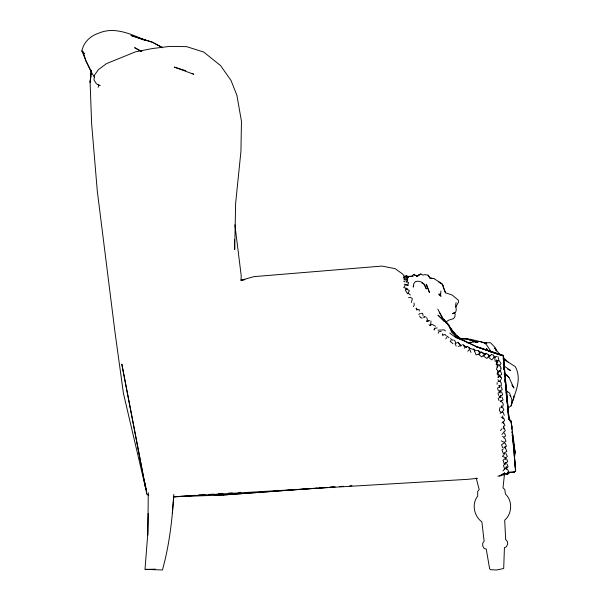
<?xml version="1.0" encoding="UTF-8"?>
<svg xmlns="http://www.w3.org/2000/svg" width="600" height="600" viewBox="0 0 600 600"><rect width="100%" height="100%" fill="white"/><g stroke="black" fill="none" stroke-linecap="round" stroke-linejoin="round"><path stroke-width="0.9" d="M416.715 309.907L416.715 308.175M407.558 277.56L409.02 276.577L411.63 276.51L413.662 274.493L416.737 276.022L420.817 273.998L422.865 275.13L424.815 274.627L428.055 275.168L429.952 277.995L433.95 278.618L442.29 283.905L445.463 292.77L452.243 295.072L458.393 300.24L458.55 302.145L455.588 307.118M147.847 535.058L148.267 492.63M148.2 513.442L147.697 535.05L144.983 569.61L154.755 569.355M513.765 395.978C514.597 399.728 510.93 402.195 511.147 405.832L507.577 408.375M244.673 279.757L240.975 280.275L241.222 275.76L234.892 224.827M497.107 384.33L497.205 382.635M155.528 569.243L145.567 569.362L162.428 569.977C169.328 545.355 172.23 519.893 173.835 494.438M501.487 378.743L501.577 377.61L499.44 375.938L497.82 377.513M172.305 513.435L173.678 496.245M91.23 70.222L90.113 82.32L91.613 123.525L97.282 190.988L114.945 331.815L123.427 393.338L146.025 489.817L121.815 364.11L146.708 493.838L148.77 495.54M91.365 70.448L90.113 82.32L90.953 75.922M431.01 321.053L430.553 325.418L429.045 324.825M504.487 474.09L503.01 487.822L504.832 489.562L505.41 494.04C512.745 500.775 512.243 513.713 504.69 520.185L505.673 539.64L507.368 541.447L507.743 544.043L506.295 546.885L504.428 547.68L503.7 568.515L496.433 570L490.553 569.67L489.615 568.778L486.248 549.037L484.207 548.528L482.715 545.903L482.707 543.263L484.132 541.23L481.882 521.88C473.993 516.158 471.442 503.812 477.743 496.088L477.653 491.565L479.183 489.525L476.19 477.982M91.192 74.1L91.552 71.355M514.567 456.638L515.138 453.09L513.053 435.022L511.972 432.487M499.92 407.64L499.373 410.618L501.368 412.702L503.873 409.98L502.928 407.91L500.775 407.145M408.045 284.513L408.555 282.397M98.175 87.323L98.82 84.847M456.09 302.58C454.732 305.812 457.463 309.308 455.475 312.525L452.588 313.763L453.855 312.735M412.463 298.642L411.278 302.468M438.27 333.218L438.66 331.83L441.143 331.35M413.685 285.502L413.197 287.138L413.805 283.627L415.41 281.603C420.533 279.9 425.513 283.808 426.278 288.952L423.638 283.507L421.935 283.185M434.205 330.053L434.768 328.29L437.295 327.915M511.147 405.832C514.695 393.12 522.51 379.582 515.243 366.593L503.175 358.935M406.763 281.925L407.783 279.877M406.793 280.118L407.812 278.07M413.452 306.675L414.255 305.1L414.007 302.97M434.077 329.468L434.783 328.17M407.513 293.798L409.418 290.775L406.627 288.72L405.263 290.048L407.062 293.048M501.037 379.44L499.688 381.532L497.918 379.748M450.165 341.678L451.088 340.26M404.153 286.778L405.84 284.243M498.562 360.382L496.072 364.118L500.002 365.1L501.06 363.375L499.155 360.743M426.75 321.195L427.478 320.123L426.713 317.483M445.793 338.865L446.798 337.485M502.957 470.978L504.577 468.915M501.9 434.482L503.43 432.66L504.487 433.162L505.643 435.952L504.03 437.16L502.455 436.425M505.11 453.27L502.425 456.397L505.83 457.755L507.315 456.548L506.168 453.803M500.482 430.545L502.065 428.722M503.19 427.11L504.15 426.037M505.59 473.452L504.375 474.713L497.842 476.213M481.373 351.772L478.785 354.442L481.815 356.933L484.403 354.195L481.98 352.252M509.528 472.77L507.345 474.638L506.107 473.482M418.785 314.663L420.105 313.365M467.805 351.188L470.077 349.005L468.93 347.993M466.065 347.558L467.213 346.485M464.19 348.202L465.322 347.183L463.643 345.623M501.923 422.978L504.592 420.6L503.812 418.357L501.03 417.09M460.785 346.095L461.947 345.082M406.44 277.995L408.548 276.322L413.347 276.097M505.785 463.56L503.452 465.382L504.615 468.982L506.933 467.168M504.255 463.845L507.735 461.692L506.678 458.933L505.388 458.408L503.025 460.237L504.255 463.845L506.018 462.472M503.7 432.015L505.283 430.822L504.127 428.025M501.022 395.55L499.222 396.885L502.702 394.763L501.615 391.995L500.408 391.493L497.947 393.293M512.115 431.153L515.707 471.15L514.028 472.095L507.555 472.403L514.028 472.103L515.543 471.007L511.987 427.897L511.222 421.32L509.835 420.375M514.028 472.095L515.565 471.105L514.028 472.103L515.543 471.007L514.38 454.92M499.395 391.312L500.655 390.412M503.235 449.01L501.99 449.903L503.317 453.54L506.82 451.395L505.695 448.612M498.908 397.987L500.827 396.66M500.115 413.37L502.013 412.065L503.197 412.553L504.3 415.342M497.445 388.14L500.018 386.37M430.035 325.635L431.985 324.345L435.57 326.205M504.713 472.987L499.688 476.025L504.75 472.92M499.47 391.335L502.283 389.632L501.158 386.895M500.272 401.618L503.1 399.915L501.99 397.155M504.615 468.982L508.103 466.875L507.105 464.1M503.603 447.952L506.43 446.257L505.298 443.467L504.12 442.98L501.555 444.728L502.627 447.645M420.817 273.998L416.737 276.022L413.662 274.493M423.338 317.257L424.545 316.822M476.107 354.93L479.73 353.707L478.582 350.468L476.947 350.678M458.228 346.395L460.665 345.623L459.705 344.415M404.243 276.915L406.897 276.105L408.24 277.275M240.975 280.275L254.032 276.623L381.938 266.077L395.138 268.657L402.645 274.058L404.768 276.952M442.748 335.115L445.155 334.53L445.98 335.572M424.222 317.13L425.715 316.778M484.26 342.832L490.47 342.69L495.435 347.888L496.485 351.067L494.655 348.075L500.535 355.207M496.98 356.362L494.565 356.805L495.188 361.35L498.847 360.27L498.082 356.745M498.143 381.638L499.928 381.345L501.255 383.002L501.285 385.83M408.6 297.63L410.46 297.322L411.795 298.2M501.915 406.305L502.92 406.147L503.265 404.123L502.335 402.143M429.772 320.625L426.757 321.097L428.46 321.082M241.267 279.923L244.897 279.487M477.607 478.32L468.412 479.28L173.377 496.815L195.817 495.308M484.897 343.38L486.72 343.237L470.64 339.293L460.072 338.632M467.332 342.653L479.94 341.452L484.89 343.23L486.735 345.053L491.19 351.87M173.377 496.83L223.575 494.97L317.01 488.107M319.815 487.897L325.418 487.485M330.09 487.147L333.825 486.87M223.455 494.978L327.322 487.47M329.61 487.305L335.197 486.9M339.472 486.585L343.575 486.293M349.755 485.842L351.952 485.685M198.623 495.12L205.17 494.685M208.913 494.438L213.585 494.13M218.257 493.815L222.93 493.507M228.54 493.132L232.282 492.877M238.83 492.442L240.697 492.322M437.985 330.202L444.12 329.82L445.463 330.938M467.228 342.75L471.63 342.525M198.218 495.345L201.105 495.3M214.11 495.112L223.575 494.97M420.967 313.365L422.678 313.373L423.053 315.75M403.8 278.048L407.01 278.07M416.618 309.465L419.168 309.532L419.31 311.153M404.618 279.795L406.995 279.855M460.5 338.722L466.98 338.895L477.923 342.42M433.95 278.618L429.84 278.04L428.055 275.168M498.735 385.493L500.415 385.8M406.17 281.88L407.76 282.225M511.222 421.32L511.732 427.17L511.155 421.373L510.165 421.05L511.298 421.365L511.942 429.397M404.295 284.243L407.873 285.218M510.165 421.05L511.298 421.365M489.893 351.765L503.295 355.755L509.01 419.175M139.245 38.242L152.212 42.142L162.623 47.64M185.797 70.695L174.278 67.102L193.725 74.25L192.218 73.47M476.925 342.263L466.98 338.895L476.993 342.397M422.228 318.157L420.518 317.58L419.655 316.118M145.365 40.418L130.98 35.483L152.212 42.142L162.615 47.76M464.07 346.11L466.688 347.07M469.305 348.038L476.28 350.61M478.897 351.57L485.873 354.142M488.49 355.11L490.237 355.755M493.725 357.038L495.465 357.683M406.62 284.888L408.202 285.51M146.19 40.59C131.46 34.418 114.81 26.258 98.895 33.112C90.555 35.767 83.573 42.105 81.885 50.925L86.062 61.17L91.567 72.33M403.732 287.407L407.58 289.087M503.737 437.827L504.855 438.33L506.002 441.12L504.375 442.327L501.285 440.873M405.015 278.115L403.357 277.335L406.342 276.315L407.933 277.155M100.215 85.665L96.352 83.797L93.998 79.845L94.433 75.203L98.445 69.6L106.545 63.608L135.42 51.855L152.392 48.54L169.733 46.395L186.6 46.642L203.663 52.028L220.583 65.595L230.993 80.392L236.888 95.273L241.455 121.267L240.945 151.222L235.627 203.392L234.705 249.48L234.472 239.407M459.562 338.4L476.31 346.612L503.28 355.327L509.085 419.317L510.885 421.673L508.5 417.713L509.085 419.317L511.155 421.373L511.77 427.732M507.645 369.082L510.705 370.597L503.857 365.82M141.87 51.488L134.64 47.678L140.738 51.248M403.695 281.145L405.06 281.88M403.822 279.135L405.135 279.968M506.175 390.84L509.61 393.112L511.778 399.487L511.695 404.287L511.478 402.592M438.615 281.918L442.357 284.452L443.28 285.892M506.228 390.923L507.66 391.912M446.722 336.053L448.972 337.612M450.472 338.655L452.722 340.215M454.793 336.548L456.877 338.032M453.54 333.015L462.428 340.267M449.737 333.09L454.065 336.27L476.175 346.522L501.6 355.425L476.1 346.642L503.107 355.59L508.627 418.215L510.998 421.41L509.76 420.405M451.268 331.433L455.423 334.59L449.595 326.79M146.708 493.838L148.163 494.947M503.145 359.017L505.312 360.697M451.252 331.08L460.373 338.362M453.75 333.075L455.423 334.59L454.17 333.195M453.645 339.968L455.145 341.16L455.535 342.705M503.985 473.34L504.982 474.15L507.78 473.213L508.455 471.248L507.465 469.268M467.423 346.298L469.717 348.263M408.368 293.28L410.34 294.983M450.93 341.888L452.94 343.695M462.795 344.325L465.022 346.343M506.153 473.52L507.345 474.638M503.955 358.095L508.537 362.558M444.158 321.495L437.925 315.075L447.803 323.843L451.65 331.905L457.425 338.235M504.195 372.54L508.987 377.505L513.938 388.095L511.868 385.065M506.61 375.045L508.987 377.505M84.27 53.55L81.885 50.925L84.352 53.73M458.707 343.178L460.065 344.91L458.085 342.225L455.025 343.74L456.21 346.125M416.01 308.647L417.082 310.043M444.39 321.038L439.38 312.15M446.01 322.125L448.815 325.86M449.94 327.353L455.002 334.065M499.44 375.938L500.467 377.34M447.623 324.045L445.65 321.3L446.482 322.905M459.668 339.315L452.1 331.725L448.897 324.952L443.377 319.695L437.79 309.15M94.62 77.258L92.355 73.927L85.935 60.938L83.205 51.915M509.857 395.303L510.735 396.653M487.942 350.685L486.525 348.435L487.155 350.175M446.423 323.34L444.007 319.47L445.268 321.81M408.053 277.635L406.732 275.483L404.115 276.42L404.737 277.447M445.26 321.577L444.007 319.47L445.845 322.695M446.978 323.535L446.183 321.855L448.673 320.168L453.472 318.675L454.838 316.83L455.16 314.325L454.493 312.225M475.793 354.218L474.487 350.978M503.76 422.88L504.945 425.7M470.077 350.257L470.978 352.425M145.89 489.255L144.135 480.112L146.745 491.34M442.327 333.81L442.905 335.257M443.025 286.627L445.463 292.77M503.745 361.853L504.405 363.548L503.827 361.875M406.125 288.082L406.793 289.837M497.707 388.868L498.502 391.035M473.73 348.78L474.6 351.165M498.27 398.438L499.043 400.605M498.202 394.013L498.713 395.452M512.482 436.612L512.227 434.835L515.138 453.09L512.745 438.397M440.055 293.392L440.415 295.68L441.135 296.22L438.803 294.195L440.415 295.68L440.978 290.985M496.537 359.843L497.34 367.2M497.737 370.875L498.442 377.31M499.342 385.59L499.545 387.428M499.942 391.103L500.145 392.947M500.445 395.7L500.647 397.545M500.947 400.298L501.143 402.143M501.548 405.817L501.743 407.655M502.643 415.935L502.95 418.688M503.73 367.822L503.925 369.683M504.308 373.403L504.6 376.192M504.893 378.983L505.275 382.702M505.47 384.562L509.04 418.972M503.67 367.86L503.857 369.72M504.315 374.385L504.495 376.252M504.862 379.98L505.14 382.778M505.507 386.505L505.785 389.303M506.055 392.1L506.52 396.765M506.7 398.632L507.158 403.29M507.345 405.158L508.627 418.215M505.305 457.702L505.478 459.518M505.74 462.24L505.905 464.055M506.168 466.778L506.423 469.5M503.25 421.447L503.385 423.308M503.588 426.09L503.79 428.873M505.088 446.52L505.222 448.373M506.58 466.942L506.715 468.803M500.97 368.123L500.715 370.207L498.705 371.52L496.425 369.368L497.558 365.812L500.385 366.082L500.97 368.123M489.315 355.44L486.893 358.44L483.615 356.228L486.18 353.303L489.315 355.44M491.347 354.555L488.715 357.397L491.745 359.865L494.355 357.135L493.463 355.125L491.347 354.555M499.658 370.95L496.972 373.748L500.115 375.48L501.735 374.288L500.647 371.385L499.658 370.95M418.882 275.55L416.737 276.022L418.875 275.55M426.518 284.565L426.195 284.228L429.465 292.507L426.518 284.565"/></g></svg>
